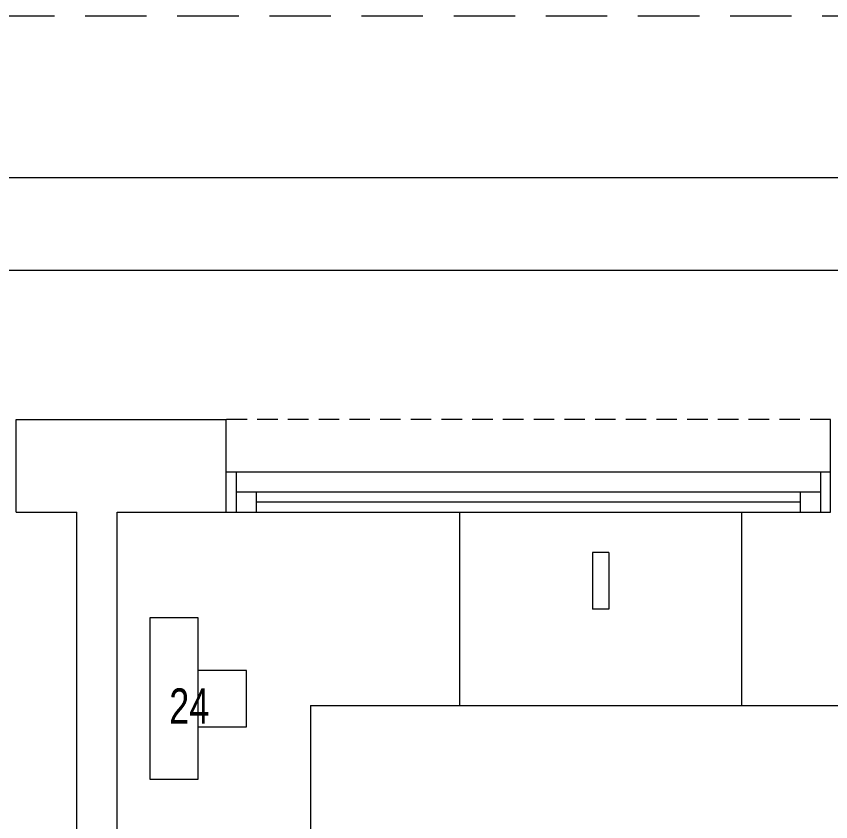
# Model space of a CAD drawing. Header units: millimetres. Extents: x -160614 to 59925, y -157025 to 0.
# Drawn here: x -46963 to -44942, y -95191 to -93193 of the extents above; entities that cross this region are included whole.
import ezdxf

# ---------------------------------------------------------------- set-up
doc = ezdxf.new("R2010")
doc.units = ezdxf.units.MM
doc.header["$LTSCALE"] = 8
doc.linetypes.add('HIDDEN', pattern=[9.525, 6.35, -3.175])
doc.layers.get('0').update_dxf_attribs({"color": 9, "lineweight": 5})
for name, color, linetype, lineweight in [('72_EGR_EQP_TAG', 9, 'Continuous', 5), ('Aluminum', 9, 'Continuous', 5), ('LOADING', 9, 'Continuous', 5), ('Proj', 9, 'Continuous', 5), ('Walls', 9, 'Continuous', 5)]:
    doc.layers.add(name, color=color, linetype=linetype, lineweight=lineweight)
doc.layers.get('0').off()
doc.layers.get('0').freeze()
doc.styles.add('X3G_ENTITY_257CFD', font='swisscl.ttf', dxfattribs={"height": 200})

# ---------------------------------------------------------------- blocks, each defined once
blk = doc.blocks.new('3-Wall-hung vitreous china basin -  Khroma - 327651xx0 - 327651000 White-4272088-4-Second Floor Level')
at = {"layer": 'LOADING'}
for p, q in [((475, 489.5), (-225, 489.5)), ((-225, 489.5), (-225, 10)), ((475, 10), (475, 489.5)), ((105, 250), (145, 250)), ((105, 110), (105, 250)), ((145, 110), (145, 250)), ((105, 110), (145, 110))]:
    blk.add_line(p, q, dxfattribs=at)
blk = doc.blocks.new('D.122.06.11')
for points in [[(285783, 4268), (285783, 4268), (285783, 4388), (285713, 4388), (285643, 4388), (285643, 4268)], [(285513, 4148), (285913, 4148), (285913, 4268), (285513, 4268), (285513, 4148)]]:
    blk.add_lwpolyline(points)
blk = doc.blocks.new('1stF')
at = {"layer": 'Aluminum', "color": 9}
for p, q in [((-46442.4, -94322.6, 0.1), (-44942.4, -94322.6, 0.1)), ((-46417.4, -94322.6, 0.1), (-46417.4, -94422.6, 0.1)), ((-44967.4, -94322.6, 0.1), (-44967.4, -94422.6, 0.1)), ((-46417.4, -94372.6, 0.1), (-44967.4, -94372.6, 0.1)), ((-46367.4, -94372.6, 0.1), (-46367.4, -94422.6, 0.1)), ((-45017.4, -94372.6, 0.1), (-45017.4, -94422.6, 0.1)), ((-45017.4, -94397.6, 0.1), (-46367.4, -94397.6, 0.1)), ((-46442.4, -94422.6, 0.1), (-44942.4, -94422.6, 0.1))]:
    blk.add_line(p, q, dxfattribs=at)
at = {"layer": 'LOADING', "color": 9}
for q in [(-46232.8, -96803.5, 0), (-44462.8, -94902.6, 0)]:
    blk.add_line((-46232.8, -94902.6, 0), q, dxfattribs=at)
at = {"layer": 'Proj', "color": 9}
for p, q in [((-52172.6, -93592.6, 0.1), (-36772.1, -93592.6, 0.1)), ((-51942.6, -93822.6, 0.1), (-37002.1, -93822.6, 0.1))]:
    blk.add_line(p, q, dxfattribs=at)
at = {"layer": 'Proj', "color": 9, "linetype": 'HIDDEN'}
blk.add_line((-44942.4, -94192.6, 0.1), (-46442.4, -94192.6, 0.1), dxfattribs=at)
at = {"layer": 'Proj', "color": 9, "linetype": 'HIDDEN', "ltscale": 3, "elevation": 0.1}
blk.add_lwpolyline([(-23322.3, -93192.6), (-74742.3, -93192.6), (-74742.3, -117092.6), (-23322.3, -117092.6)], dxfattribs=at)
at = {"layer": 'Walls', "color": 9}
for p, q in [((-46962.8, -94192.6, 0.1), (-46442.4, -94192.6, 0.1)), ((-46962.8, -94422.6, 0.1), (-46962.8, -94192.6, 0.1)), ((-46442.4, -94422.6, 0.1), (-46442.4, -94192.6, 0.1)), ((-44942.4, -94422.6, 0.1), (-44942.4, -94192.6, 0.1)), ((-46962.8, -94422.6, 0.1), (-46812.8, -94422.6, 0.1)), ((-46812.8, -96882.6, 0.1), (-46812.8, -94422.6, 0.1)), ((-46712.8, -94422.6, 0.1), (-46442.4, -94422.6, 0.1)), ((-46712.8, -96882.6, 0.1), (-46712.8, -94422.6, 0.1))]:
    blk.add_line(p, q, dxfattribs=at)
at = {"layer": 'LOADING', "color": 9}
for name, p, rotation in [('3-Wall-hung vitreous china basin -  Khroma - 327651xx0 - 327651000 White-4272088-4-Second Floor Level', (-45387.8, -94413.1, 0), 180), ('D.122.06.11', (-50779.4, 190827.8, 0), 270)]:
    blk.add_blockref(name, p, dxfattribs=dict(at, rotation=rotation))
at = {"layer": '72_EGR_EQP_TAG', "color": 9, "insert": (-46533.5, -94860, -0.1), "char_height": 87.47, "attachment_point": 2, "style": 'X3G_ENTITY_257CFD'}
blk.add_mtext('24', dxfattribs=at)

msp = doc.modelspace()

# ---------------------------------------------------------------- block references
at = {"layer": '72_EGR_EQP_TAG'}
msp.add_blockref('1stF', (0, 0), dxfattribs=at)

doc.saveas('drawing.dxf')
